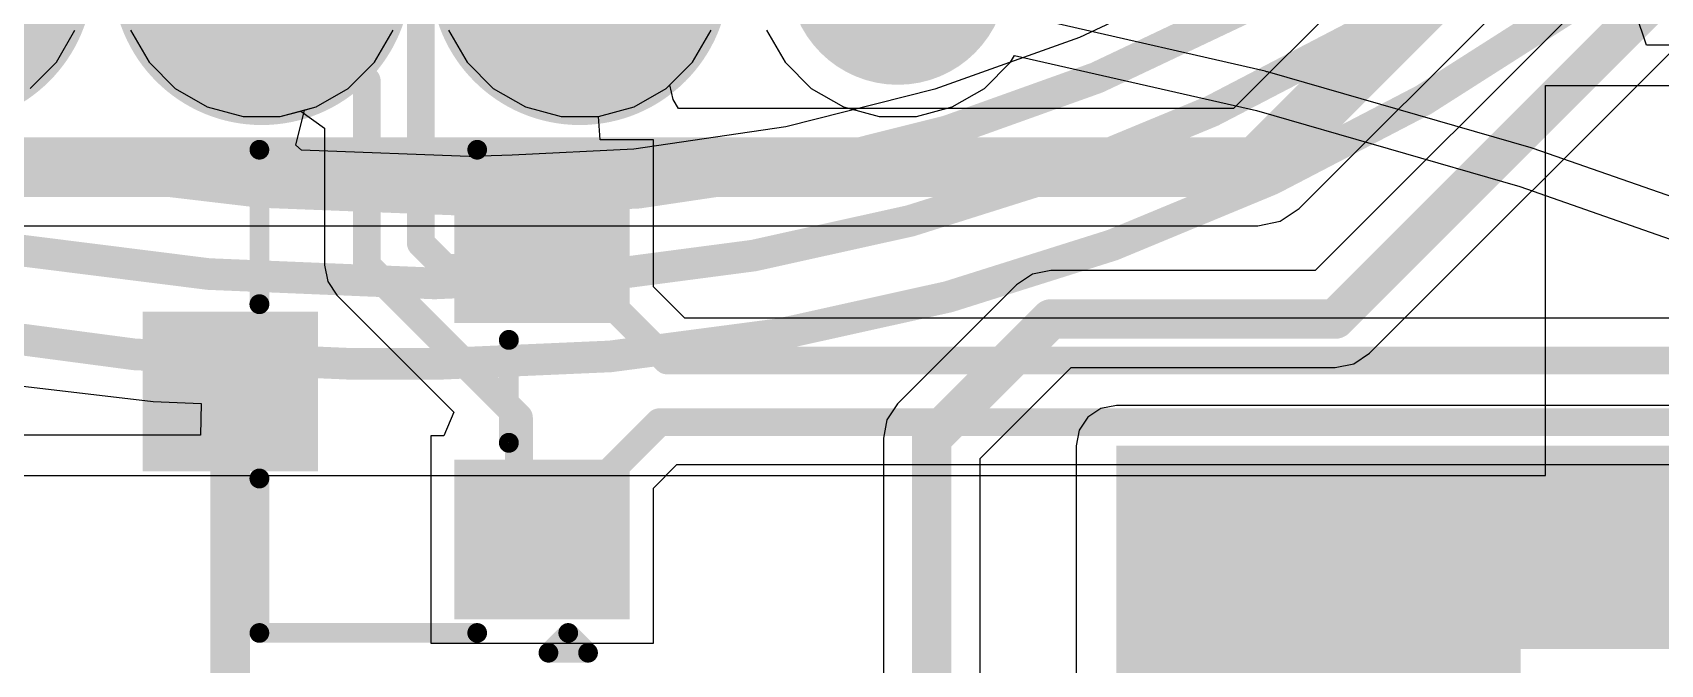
# Model space of a CAD drawing. Header units: inches. Extents: x -30 to 282, y -86 to 78.
# Drawn here: x 10.09 to 20.53, y -18.43 to -14.38 of the extents above; entities that cross this region are included whole.
import ezdxf

# ---------------------------------------------------------------- set-up
doc = ezdxf.new("R2010")
doc.units = ezdxf.units.IN
for name, color, linetype in [('Board Outline', 216, 'Continuous'), ('Bottom Layer', 5, 'Continuous'), ('Bottom Solder', 6, 'Continuous'), ('GND 01', 76, 'Continuous'), ('GND 02', 16, 'Continuous'), ('Multi-Layer', 9, 'Continuous'), ('Pad Holes', 156, 'Continuous'), ('PWR', 156, 'Continuous'), ('SIG 01', 90, 'Continuous'), ('Top Layer', 1, 'Continuous'), ('Top Overlay', 2, 'Continuous'), ('Top Paste', 8, 'Continuous'), ('Top Solder', 216, 'Continuous')]:
    doc.layers.add(name, color=color, linetype=linetype)

# ---------------------------------------------------------------- blocks, each defined once
blk = doc.blocks.new('RC01835_108')
at = {"layer": 'Bottom Layer'}
h = blk.add_hatch(color=5, dxfattribs=at)
edge = h.paths.add_edge_path()
edge.add_arc((-2.55, -3.8), 0.65, 0, 360)
h = blk.add_hatch(color=5, dxfattribs=at)
edge = h.paths.add_edge_path()
edge.add_arc((-0.51, -3.8), 0.65, 0, 360)
h = blk.add_hatch(color=5, dxfattribs=at)
edge = h.paths.add_edge_path()
edge.add_arc((1.53, -3.8), 0.65, 0, 360)
h = blk.add_hatch(color=5, dxfattribs=at)
edge = h.paths.add_edge_path()
edge.add_arc((3.57, -3.8), 0.65, 0, 360)
at = {"layer": 'Bottom Solder'}
h = blk.add_hatch(color=6, dxfattribs=at)
edge = h.paths.add_edge_path()
edge.add_arc((-2.55, -3.8), 0.7, 0, 360)
h = blk.add_hatch(color=6, dxfattribs=at)
edge = h.paths.add_edge_path()
edge.add_arc((-0.51, -3.8), 0.7, 0, 360)
h = blk.add_hatch(color=6, dxfattribs=at)
edge = h.paths.add_edge_path()
edge.add_arc((1.53, -3.8), 0.7, 0, 360)
h = blk.add_hatch(color=6, dxfattribs=at)
edge = h.paths.add_edge_path()
edge.add_arc((3.57, -3.8), 0.7, 0, 360)
at = {"layer": 'GND 01'}
h = blk.add_hatch(color=76, dxfattribs=at)
edge = h.paths.add_edge_path()
edge.add_arc((-2.55, -3.8), 0.958, 0, 360)
h = blk.add_hatch(color=76, dxfattribs=at)
edge = h.paths.add_edge_path()
edge.add_arc((-0.51, -3.8), 0.958, 0, 360)
h = blk.add_hatch(color=76, dxfattribs=at)
edge = h.paths.add_edge_path()
edge.add_arc((1.53, -3.8), 0.958, 0, 360)
at = {"layer": 'GND 02'}
h = blk.add_hatch(color=16, dxfattribs=at)
edge = h.paths.add_edge_path()
edge.add_arc((-2.55, -3.8), 0.958, 0, 360)
h = blk.add_hatch(color=16, dxfattribs=at)
edge = h.paths.add_edge_path()
edge.add_arc((-0.51, -3.8), 0.958, 0, 360)
h = blk.add_hatch(color=16, dxfattribs=at)
edge = h.paths.add_edge_path()
edge.add_arc((1.53, -3.8), 0.958, 0, 360)
at = {"layer": 'Multi-Layer'}
h = blk.add_hatch(color=9, dxfattribs=at)
edge = h.paths.add_edge_path()
edge.add_arc((-2.55, -3.8), 0.65, 0, 360)
h = blk.add_hatch(color=9, dxfattribs=at)
edge = h.paths.add_edge_path()
edge.add_arc((-0.51, -3.8), 0.65, 0, 360)
h = blk.add_hatch(color=9, dxfattribs=at)
edge = h.paths.add_edge_path()
edge.add_arc((1.53, -3.8), 0.65, 0, 360)
h = blk.add_hatch(color=9, dxfattribs=at)
edge = h.paths.add_edge_path()
edge.add_arc((3.57, -3.8), 0.65, 0, 360)
at = {"layer": 'Pad Holes'}
h = blk.add_hatch(color=7, dxfattribs=at)
edge = h.paths.add_edge_path()
edge.add_arc((-0.51, -3.8), 0.45, 0, 360)
h = blk.add_hatch(color=7, dxfattribs=at)
edge = h.paths.add_edge_path()
edge.add_arc((1.53, -3.8), 0.45, 0, 360)
h = blk.add_hatch(color=7, dxfattribs=at)
edge = h.paths.add_edge_path()
edge.add_arc((3.57, -3.8), 0.45, 0, 360)
at = {"layer": 'PWR'}
h = blk.add_hatch(color=156, dxfattribs=at)
edge = h.paths.add_edge_path()
edge.add_arc((-2.55, -3.8), 0.65, 0, 360)
h = blk.add_hatch(color=156, dxfattribs=at)
edge = h.paths.add_edge_path()
edge.add_arc((-0.51, -3.8), 0.65, 0, 360)
h = blk.add_hatch(color=156, dxfattribs=at)
edge = h.paths.add_edge_path()
edge.add_arc((1.53, -3.8), 0.65, 0, 360)
h = blk.add_hatch(color=156, dxfattribs=at)
edge = h.paths.add_edge_path()
edge.add_arc((3.57, -3.8), 0.65, 0, 360)
at = {"layer": 'SIG 01'}
h = blk.add_hatch(color=90, dxfattribs=at)
edge = h.paths.add_edge_path()
edge.add_arc((-2.55, -3.8), 0.65, 0, 360)
h = blk.add_hatch(color=90, dxfattribs=at)
edge = h.paths.add_edge_path()
edge.add_arc((-0.51, -3.8), 0.65, 0, 360)
h = blk.add_hatch(color=90, dxfattribs=at)
edge = h.paths.add_edge_path()
edge.add_arc((1.53, -3.8), 0.65, 0, 360)
h = blk.add_hatch(color=90, dxfattribs=at)
edge = h.paths.add_edge_path()
edge.add_arc((3.57, -3.8), 0.65, 0, 360)
at = {"layer": 'Top Layer'}
h = blk.add_hatch(color=1, dxfattribs=at)
edge = h.paths.add_edge_path()
edge.add_arc((-2.55, -3.8), 0.65, 0, 360)
h = blk.add_hatch(color=1, dxfattribs=at)
edge = h.paths.add_edge_path()
edge.add_arc((-0.51, -3.8), 0.65, 0, 360)
h = blk.add_hatch(color=1, dxfattribs=at)
edge = h.paths.add_edge_path()
edge.add_arc((1.53, -3.8), 0.65, 0, 360)
h = blk.add_hatch(color=1, dxfattribs=at)
edge = h.paths.add_edge_path()
edge.add_arc((3.57, -3.8), 0.65, 0, 360)
at = {"layer": 'Top Solder'}
h = blk.add_hatch(color=216, dxfattribs=at)
edge = h.paths.add_edge_path()
edge.add_arc((-2.55, -3.8), 0.7, 0, 360)
h = blk.add_hatch(color=216, dxfattribs=at)
edge = h.paths.add_edge_path()
edge.add_arc((-0.51, -3.8), 0.7, 0, 360)
h = blk.add_hatch(color=216, dxfattribs=at)
edge = h.paths.add_edge_path()
edge.add_arc((1.53, -3.8), 0.7, 0, 360)
h = blk.add_hatch(color=216, dxfattribs=at)
edge = h.paths.add_edge_path()
edge.add_arc((3.57, -3.8), 0.7, 0, 360)
blk = doc.blocks.new('SOT_23_122')
at = {"layer": 'Top Layer'}
for points in [[(-0.41, 1.46), (0.41, 1.46), (0.41, 0.54), (-0.41, 0.54)], [(-1.36, -0.54), (-0.54, -0.54), (-0.54, -1.46), (-1.36, -1.46)], [(0.54, -0.54), (1.36, -0.54), (1.36, -1.46), (0.54, -1.46)]]:
    blk.add_hatch(color=1, dxfattribs=at).paths.add_polyline_path(points)
at = {"layer": 'Top Paste'}
for points in [[(-0.41, 1.46), (0.41, 1.46), (0.41, 0.54), (-0.41, 0.54)], [(-1.36, -0.54), (-0.54, -0.54), (-0.54, -1.46), (-1.36, -1.46)], [(0.54, -0.54), (1.36, -0.54), (1.36, -1.46), (0.54, -1.46)]]:
    blk.add_hatch(color=8, dxfattribs=at).paths.add_polyline_path(points)
at = {"layer": 'Top Solder'}
for points in [[(-0.512, 1.562), (0.512, 1.562), (0.512, 0.438), (-0.512, 0.438)], [(-1.462, -0.438), (-0.438, -0.438), (-0.438, -1.562), (-1.462, -1.562)], [(0.438, -0.438), (1.462, -0.438), (1.462, -1.562), (0.438, -1.562)]]:
    blk.add_hatch(color=216, dxfattribs=at).paths.add_polyline_path(points)
at = {"layer": 'Top Overlay', "const_width": 0.127}
for points in [[(-1.549, 0.813), (-0.559, 0.813)], [(-1.549, 0.813), (-1.549, -0.584)], [(0.559, 0.813), (1.549, 0.813)], [(1.549, 0.813), (1.549, -0.584)], [(-0.33, -0.787), (0.33, -0.787)], [(-1.676, -1.041), (-1.676, -1.295)], [(-1.676, -1.041), (-1.549, -1.168)], [(-1.549, -1.168), (-1.676, -1.295)]]:
    blk.add_lwpolyline(points, dxfattribs=at)
at = {"layer": 'Top Overlay', "const_width": 0.0635}
for points in [[(-1.581, 0.813, 1), (-1.518, 0.813, 1)], [(-1.581, 0.813, 1), (-1.518, 0.813, 1)], [(-0.591, 0.813, 1), (-0.527, 0.813, 1)], [(0.527, 0.813, 1), (0.591, 0.813, 1)], [(1.518, 0.813, 1), (1.581, 0.813, 1)], [(1.518, 0.813, 1), (1.581, 0.813, 1)], [(-1.581, -0.584, 1), (-1.518, -0.584, 1)], [(1.518, -0.584, 1), (1.581, -0.584, 1)], [(-0.362, -0.787, 1), (-0.298, -0.787, 1)], [(0.298, -0.787, 1), (0.362, -0.787, 1)], [(-1.708, -1.041, 1), (-1.645, -1.041, 1)], [(-1.708, -1.041, 1), (-1.645, -1.041, 1)], [(-1.581, -1.168, 1), (-1.518, -1.168, 1)], [(-1.581, -1.168, 1), (-1.518, -1.168, 1)], [(-1.708, -1.295, 1), (-1.645, -1.295, 1)], [(-1.708, -1.295, 1), (-1.645, -1.295, 1)]]:
    blk.add_lwpolyline(points, format="xyb", close=True, dxfattribs=at)

msp = doc.modelspace()

# ---------------------------------------------------------------- hatches: boundary and pattern name
at = {"layer": 'Bottom Layer'}
for points in [[(17.038, -18.33), (23.651, -18.33), (23.651, -17.027), (17.038, -17.027)], [(19.63, -17.027), (17.038, -17.027), (17.038, -22.204), (19.63, -22.204)]]:
    msp.add_hatch(color=5, dxfattribs=at).paths.add_polyline_path(points)

# ---------------------------------------------------------------- linework, layer by layer
at = {"layer": 'Board Outline', "const_width": 0.254}
msp.add_lwpolyline([(37.495, -16.446, -2.502525), (-17.293, -16.446)], format="xyb", dxfattribs=at)
at = {"layer": 'Bottom Layer'}
for p, q in [((22.684, -11.532), (18.313, -15.904)), ((18.661, -16.434), (23.033, -12.063)), ((19.876, -12.778), (17.788, -14.865)), ((18.21, -15.506), (20.517, -13.199)), ((14.319, -14.567), (14.438, -14.361)), ((14.174, -14.713), (14.319, -14.567)), ((14.194, -14.806), (14.174, -14.713)), ((14.229, -14.865), (14.194, -14.806)), ((17.788, -14.865), (14.229, -14.865)), ((18.088, -15.587), (18.21, -15.506)), ((5.374, -15.616), (17.944, -15.616)), ((17.944, -15.616), (18.088, -15.587)), ((16.499, -15.927), (16.398, -15.995)), ((16.618, -15.904), (16.499, -15.927)), ((18.313, -15.904), (16.618, -15.904)), ((16.398, -15.995), (15.634, -16.759)), ((18.561, -16.501), (18.661, -16.434)), ((16.164, -17.108), (16.747, -16.525)), ((16.747, -16.525), (18.442, -16.525)), ((18.442, -16.525), (18.561, -16.501)), ((15.634, -16.759), (15.566, -16.86)), ((16.939, -16.788), (16.855, -16.844)), ((17.038, -16.768), (16.939, -16.788)), ((21.081, -16.768), (17.038, -16.768)), ((15.566, -16.86), (15.543, -16.979)), ((16.855, -16.844), (16.799, -16.928)), ((15.543, -16.979), (15.543, -18.867)), ((16.799, -16.928), (16.779, -17.027)), ((16.164, -18.867), (16.164, -17.108)), ((16.779, -17.027), (16.779, -18.33)), ((16.779, -18.33), (16.779, -22.204))]:
    msp.add_line(p, q, dxfattribs=at)
for points, const_width in [([(18.442, -16.214), (22.904, -11.752)], 0.254), ([(17.944, -15.24), (20.251, -12.933)], 0.381), ([(5.374, -15.24), (17.944, -15.24)], 0.381), ([(15.853, -16.979), (16.618, -16.214)], 0.254), ([(16.618, -16.214), (18.442, -16.214)], 0.254), ([(15.853, -19.465), (15.853, -16.979)], 0.254)]:
    msp.add_lwpolyline(points, dxfattribs=dict(at, const_width=const_width))
for points, const_width in [([(17.849, -15.24, 1), (18.039, -15.24, 1)], 0.191), ([(17.849, -15.24, 1), (18.039, -15.24, 1)], 0.191), ([(16.554, -16.214, 1), (16.681, -16.214, 1)], 0.127), ([(16.554, -16.214, 1), (16.681, -16.214, 1)], 0.127), ([(18.378, -16.214, 1), (18.505, -16.214, 1)], 0.127), ([(18.378, -16.214, 1), (18.505, -16.214, 1)], 0.127), ([(15.79, -16.979, 1), (15.917, -16.979, 1)], 0.127), ([(15.79, -16.979, 1), (15.917, -16.979, 1)], 0.127)]:
    msp.add_lwpolyline(points, format="xyb", close=True, dxfattribs=dict(at, const_width=const_width))
at = {"layer": 'PWR'}
for p, q in [((10.239, -14.567), (10.358, -14.361)), ((10.714, -14.361), (10.833, -14.567)), ((12.279, -14.567), (12.398, -14.361)), ((12.754, -14.361), (12.873, -14.567)), ((14.319, -14.567), (14.438, -14.361)), ((14.794, -14.361), (14.913, -14.567)), ((17.993, -14.625), (16.642, -14.317)), ((10.071, -14.735), (10.239, -14.567)), ((10.833, -14.567), (11.001, -14.735)), ((12.111, -14.735), (12.279, -14.567)), ((12.873, -14.567), (13.041, -14.735)), ((14.151, -14.735), (14.319, -14.567)), ((14.913, -14.567), (15.081, -14.735)), ((16.191, -14.735), (16.359, -14.567)), ((16.359, -14.567), (16.385, -14.523)), ((16.385, -14.523), (17.936, -14.877)), ((18, -14.628), (17.993, -14.625)), ((18.007, -14.629), (18, -14.628)), ((19.698, -15.116), (18.007, -14.629)), ((11.001, -14.735), (11.207, -14.854)), ((11.905, -14.854), (12.111, -14.735)), ((13.041, -14.735), (13.247, -14.854)), ((13.945, -14.854), (14.151, -14.735)), ((15.081, -14.735), (15.287, -14.854)), ((15.985, -14.854), (16.191, -14.735)), ((11.207, -14.854), (11.437, -14.916)), ((11.437, -14.916), (11.675, -14.916)), ((11.675, -14.916), (11.905, -14.854)), ((13.247, -14.854), (13.477, -14.916)), ((13.477, -14.916), (13.715, -14.916)), ((13.715, -14.916), (13.945, -14.854)), ((15.287, -14.854), (15.517, -14.916)), ((15.517, -14.916), (15.755, -14.916)), ((15.755, -14.916), (15.985, -14.854)), ((17.936, -14.877), (19.626, -15.365)), ((19.705, -15.119), (19.698, -15.116)), ((19.712, -15.12), (19.705, -15.119)), ((21.373, -15.701), (19.712, -15.12)), ((19.626, -15.365), (21.287, -15.946))]:
    msp.add_line(p, q, dxfattribs=at)
at = {"layer": 'SIG 01'}
for p, q in [((17.693, -13.988), (16.802, -14.409)), ((20.438, -14.457), (20.369, -14.254)), ((12.279, -14.567), (12.398, -14.361)), ((12.754, -14.361), (12.873, -14.567)), ((14.319, -14.567), (14.438, -14.361)), ((16.802, -14.409), (15.873, -14.741)), ((28.045, -14.457), (20.438, -14.457)), ((12.111, -14.735), (12.279, -14.567)), ((12.873, -14.567), (13.041, -14.735)), ((14.151, -14.735), (14.319, -14.567)), ((19.79, -17.218), (19.79, -14.716)), ((19.79, -14.716), (28.045, -14.716)), ((11.905, -14.854), (12.111, -14.735)), ((13.041, -14.735), (13.247, -14.854)), ((13.945, -14.854), (14.151, -14.735)), ((15.873, -14.741), (14.917, -14.981)), ((11.775, -15.1), (11.83, -14.874)), ((11.83, -14.874), (11.905, -14.854)), ((13.247, -14.854), (13.477, -14.916)), ((13.477, -14.916), (13.715, -14.916)), ((13.715, -14.916), (13.945, -14.854)), ((14.917, -14.981), (13.942, -15.125)), ((11.81, -15.132), (11.775, -15.1)), ((12.942, -15.173), (11.81, -15.132)), ((13.942, -15.125), (13.162, -15.164)), ((12.961, -15.169), (12.942, -15.173)), ((13.162, -15.164), (12.961, -15.169)), ((12.961, -15.169), (12.961, -15.169)), ((12.961, -15.169), (12.961, -15.169)), ((12.961, -15.169), (12.961, -15.169)), ((12.961, -15.169), (12.961, -15.169)), ((9.616, -16.597), (10.859, -16.744)), ((10.859, -16.744), (11.168, -16.756)), ((11.168, -16.756), (11.164, -16.959)), ((11.164, -16.959), (7.964, -16.959)), ((7.964, -17.218), (19.79, -17.218))]:
    msp.add_line(p, q, dxfattribs=at)
at = {"layer": 'SIG 01', "const_width": 0.203}
for points in [[(20.259, -12.429, -0.198839), (12.961, -15.454)], [(21.001, -12.533, -0.198966), (12.664, -15.986)], [(21.625, -12.801, -0.198954), (12.69, -16.502)], [(12.111, -16.501, -0.154746), (3.095, -13.643)], [(12.961, -15.454, -0.098732), (6.071, -14.084)], [(12.664, -15.986, -0.104696), (5.617, -14.495)], [(12.69, -16.502, -0.003103), (12.464, -16.501)]]:
    msp.add_lwpolyline(points, format="xyb", dxfattribs=at)
at = {"layer": 'SIG 01', "const_width": 0.102}
for points in [[(12.91, -15.454, 1), (13.012, -15.454, 1)], [(12.91, -15.454, 1), (13.012, -15.454, 1)], [(12.614, -15.986, 1), (12.715, -15.986, 1)], [(12.614, -15.986, 1), (12.715, -15.986, 1)], [(12.06, -16.501, 1), (12.162, -16.501, 1)], [(12.06, -16.501, 1), (12.162, -16.501, 1)], [(12.061, -16.501, 1), (12.163, -16.501, 1)], [(12.061, -16.501, 1), (12.163, -16.501, 1)], [(12.413, -16.501, 1), (12.515, -16.501, 1)], [(12.413, -16.501, 1), (12.515, -16.501, 1)], [(12.639, -16.502, 1), (12.74, -16.502, 1)], [(12.639, -16.502, 1), (12.74, -16.502, 1)]]:
    msp.add_lwpolyline(points, format="xyb", close=True, dxfattribs=at)
at = {"layer": 'SIG 01', "const_width": 0.203}
for points in [[(12.111, -16.501), (12.112, -16.501)], [(12.112, -16.501), (12.464, -16.501)]]:
    msp.add_lwpolyline(points, dxfattribs=at)
at = {"layer": 'Top Layer'}
for p, q in [((10.239, -14.567), (10.358, -14.361)), ((10.714, -14.361), (10.833, -14.567)), ((14.319, -14.567), (14.438, -14.361)), ((10.071, -14.735), (10.239, -14.567)), ((10.833, -14.567), (11.001, -14.735)), ((14.151, -14.735), (14.319, -14.567)), ((11.001, -14.735), (11.207, -14.854)), ((13.945, -14.854), (14.151, -14.735)), ((11.207, -14.854), (11.437, -14.916)), ((11.437, -14.916), (11.675, -14.916)), ((11.675, -14.916), (11.806, -14.881)), ((11.806, -14.881), (11.958, -14.991)), ((13.715, -14.916), (13.945, -14.854)), ((13.726, -15.064), (13.715, -14.916)), ((11.958, -14.991), (11.958, -15.869)), ((14.068, -15.064), (13.726, -15.064)), ((14.068, -16.007), (14.068, -15.064)), ((11.958, -15.869), (11.979, -15.973)), ((11.979, -15.973), (12.038, -16.061)), ((12.038, -16.061), (12.788, -16.812)), ((14.269, -16.208), (14.068, -16.007)), ((21.239, -16.208), (14.269, -16.208)), ((12.788, -16.812), (12.725, -16.964)), ((12.725, -16.964), (12.64, -16.964)), ((12.64, -16.964), (12.64, -18.292)), ((14.068, -17.299), (14.219, -17.148)), ((14.219, -17.148), (29.825, -17.148)), ((14.068, -18.292), (14.068, -17.299)), ((12.64, -18.292), (14.068, -18.292))]:
    msp.add_line(p, q, dxfattribs=at)
for points, const_width in [([(12.576, -15.729), (12.576, -12.912)], 0.178), ([(11.556, -14.012), (12.23, -14.686)], 0.178), ([(12.23, -15.869), (12.23, -14.686)], 0.178), ([(12.576, -15.729), (12.735, -15.887)], 0.178), ([(13.195, -15.887), (13.354, -15.728)], 0.178), ([(13.354, -15.728), (13.404, -15.728)], 0.178), ([(13.404, -15.728), (14.156, -16.48)], 0.178), ([(12.23, -15.869), (13.206, -16.845)], 0.178), ([(12.735, -15.887), (13.195, -15.887)], 0.178), ([(14.156, -16.48), (29.661, -16.48)], 0.178), ([(11.354, -18.995), (11.354, -16.678)], 0.254), ([(13.206, -17.624), (13.206, -16.845)], 0.178), ([(13.354, -17.628), (14.106, -16.876)], 0.178), ([(14.106, -16.876), (29.825, -16.876)], 0.178)]:
    msp.add_lwpolyline(points, dxfattribs=dict(at, const_width=const_width))
for points, const_width in [([(12.186, -14.686, 1), (12.274, -14.686, 1)], 0.0889), ([(12.186, -14.686, 1), (12.274, -14.686, 1)], 0.0889), ([(12.532, -15.729, 1), (12.62, -15.729, 1)], 0.0889), ([(12.532, -15.729, 1), (12.62, -15.729, 1)], 0.0889), ([(13.31, -15.728, 1), (13.399, -15.728, 1)], 0.0889), ([(13.31, -15.728, 1), (13.399, -15.728, 1)], 0.0889), ([(13.36, -15.728, 1), (13.449, -15.728, 1)], 0.0889), ([(13.36, -15.728, 1), (13.449, -15.728, 1)], 0.0889), ([(12.186, -15.869, 1), (12.274, -15.869, 1)], 0.0889), ([(12.186, -15.869, 1), (12.274, -15.869, 1)], 0.0889), ([(12.69, -15.887, 1), (12.779, -15.887, 1)], 0.0889), ([(12.69, -15.887, 1), (12.779, -15.887, 1)], 0.0889), ([(13.15, -15.887, 1), (13.239, -15.887, 1)], 0.0889), ([(13.15, -15.887, 1), (13.239, -15.887, 1)], 0.0889), ([(14.111, -16.48, 1), (14.2, -16.48, 1)], 0.0889), ([(14.111, -16.48, 1), (14.2, -16.48, 1)], 0.0889), ([(11.291, -16.678, 1), (11.418, -16.678, 1)], 0.127), ([(13.162, -16.845, 1), (13.25, -16.845, 1)], 0.0889), ([(13.162, -16.845, 1), (13.25, -16.845, 1)], 0.0889), ([(14.061, -16.876, 1), (14.15, -16.876, 1)], 0.0889), ([(14.061, -16.876, 1), (14.15, -16.876, 1)], 0.0889), ([(13.162, -17.624, 1), (13.25, -17.624, 1)], 0.0889), ([(13.31, -17.628, 1), (13.399, -17.628, 1)], 0.0889)]:
    msp.add_lwpolyline(points, format="xyb", close=True, dxfattribs=dict(at, const_width=const_width))

# ---------------------------------------------------------------- block references
msp.add_blockref('RC01835_108', (12.066, -10.212))
at = {"rotation": 90}
msp.add_blockref('SOT_23_122', (12.354, -16.678), dxfattribs=at)

doc.saveas('drawing.dxf')
